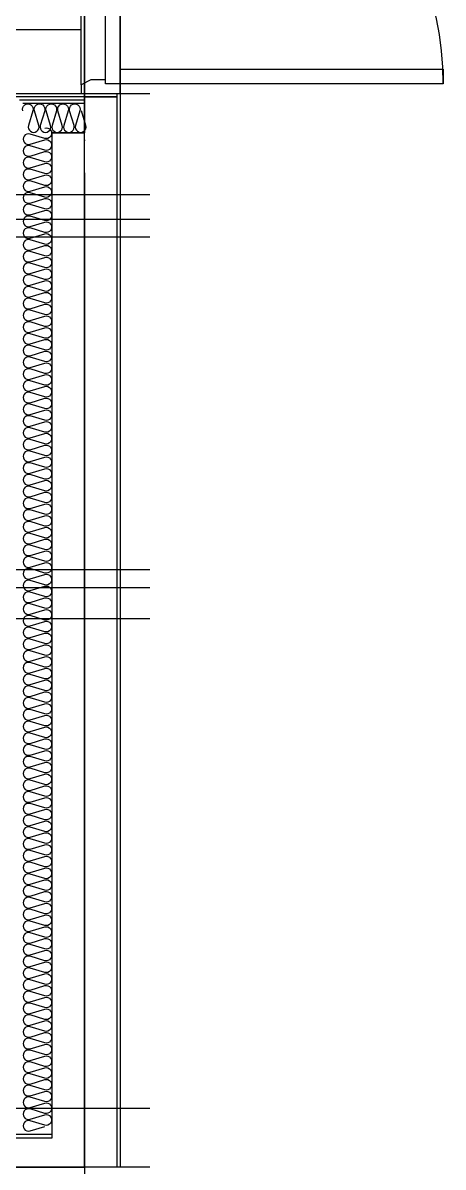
# Model space of a CAD drawing. Header units: millimetres. Extents: x 0 to 1390178, y 0 to 110113.
# Drawn here: x 699073 to 700361, y 23571 to 27077 of the extents above; entities that cross this region are included whole.
import ezdxf
from ezdxf.xclip import XClip

# ---------------------------------------------------------------- set-up
doc = ezdxf.new("R2010")
doc.units = ezdxf.units.MM
doc.header["$LTSCALE"] = 100
doc.header["$XCLIPFRAME"] = 0
doc.linetypes.add('X - 단위세대 확장형$0$CEN', pattern=[62, 60, -1, 0, -1])
doc.linetypes.add('X - 평면도$0$CEN', pattern=[62, 60, -1, 0, -1])
doc.layers.get('DEFPOINTS').update_dxf_attribs({"color": 145})
for name, color, linetype in [('SYM', 7, 'Continuous'), ('X - 단위세대 확장형$0$A-CEN', 1, 'X - 단위세대 확장형$0$CEN'), ('X - 단위세대 확장형$0$A-CON', 2, 'Continuous'), ('X - 단위세대 확장형$0$A-GIP', 6, 'Continuous'), ('X - 단위세대 확장형$0$A-INS', 9, 'Continuous'), ('X - 단위세대 확장형$0$A-TILE', 253, 'Continuous'), ('X - 단위세대 확장형$0$AA-WAXM-CONC', 2, 'Continuous'), ('X - 단위세대 확장형$0$AA-XXXX-CNTL', 1, 'X - 단위세대 확장형$0$CEN'), ('X - 평면도$0$AA-XXXX-CNTL', 1, 'X - 평면도$0$CEN')]:
    doc.layers.add(name, color=color, linetype=linetype)
doc.layers.add('X - 단위세대 확장형$0$A-door', color=4, linetype='Continuous', lineweight=25)
doc.layers.add('X - 단위세대 확장형$0$A-MC', color=171, linetype='Continuous', plot=False)

# ---------------------------------------------------------------- blocks, each defined once
blk = doc.blocks.new('X - 단위세대 확장형$0$insul1')
blk.add_lwpolyline([(0, 0.25, 1.344031), (0.35, 0.25), (0.2, 0.75, -1.344031), (0.55, 0.75), (0.4, 0.25)], format="xyb")
blk = doc.blocks.new('X - 단위세대 확장형$0$A$Cca1b3c21')
at = {"layer": 'X - 단위세대 확장형$0$A-CEN'}
for p, q in [((-2905, -7667.5), (-2905, -8662.5)), ((-1775, -8662.5), (-1775, -7667.5))]:
    blk.add_line(p, q, dxfattribs=at)
at = {"layer": 'X - 단위세대 확장형$0$A-GIP'}
for p, q in [((-3280, -8462.5), (-3280, -8252.5)), ((-3270, -8462.5), (-3270, -8262.5))]:
    blk.add_line(p, q, dxfattribs=at)
at = {"layer": 'X - 단위세대 확장형$0$A-INS'}
blk.add_line((-3260, -8462.5), (-3260, -8272.5), dxfattribs=at)
at = {"layer": 'X - 단위세대 확장형$0$A-MC'}
for p, q in [((-1680, -8662.5), (-1680, -5642.5)), ((-180, -8662.5), (-180, -5632.5)), ((-2980, -8662.5), (-2980, -6790.1)), ((-2850, -8662.5), (-2850, -7667.5)), ((-1830, -8662.5), (-1830, -7667.5)), ((-3290, -8242.5), (-3290, -8662.5)), ((0, -8572.5), (-7340, -8572.5))]:
    blk.add_line(p, q, dxfattribs=at)
at = {"layer": 'X - 단위세대 확장형$0$A-TILE'}
blk.add_line((-3485, -8451.5), (-3485, -7062.5), dxfattribs=at)
at = {"layer": 'X - 단위세대 확장형$0$AA-WAXM-CONC'}
for p, q in [((-100, -8362.5), (-100, -5842.5)), ((-100, -8362.5), (-3170, -8362.5)), ((-3170, -8362.5), (-3170, -8462.5)), ((-3170, -8462.5), (-3280, -8462.5)), ((-3280, -8462.5), (-3280, -8562.5)), ((0, -8562.5), (-3280, -8562.5))]:
    blk.add_line(p, q, dxfattribs=at)
at = {"layer": 'X - 단위세대 확장형$0$AA-XXXX-CNTL'}
for p, q in [((0, -8662.5), (0, 0)), ((0, -8462.5), (-7340, -8462.5))]:
    blk.add_line(p, q, dxfattribs=at)
at = {"layer": 'X - 단위세대 확장형$0$A-INS', "xscale": 90.00000000000004, "yscale": 90.00000000000004, "zscale": 90.00000000000004, "rotation": 270, "row_count": 1, "column_count": 5, "row_spacing": -1.577721810442024e-30, "column_spacing": 36.00000000000002}
blk.add_blockref('X - 단위세대 확장형$0$insul1', (-3260, -8272.5), dxfattribs=at)
at = {"layer": 'X - 단위세대 확장형$0$A-INS', "xscale": 90.00000000000009, "yscale": 90.00000000000009, "zscale": 90.00000000000009, "row_count": 1, "column_count": 85, "row_spacing": 1.577721810442024e-30, "column_spacing": 36.00000000000004}
blk.add_blockref('X - 단위세대 확장형$0$insul1', (-3184.2, -8362.5), dxfattribs=at)
blk = doc.blocks.new('X - 단위세대 확장형$0$D2-1050')
at = {"layer": 'DEFPOINTS'}
for p, q in [((-150, 109), (-150, 209)), ((1140, 109), (1140, 209)), ((-40, 109), (-150, 109)), ((-40, 9), (-40, 109)), ((-40, 109), (-30, 109)), ((1030, 109), (1020, 109)), ((1030, 9), (1030, 109)), ((1030, 109), (1140, 109)), ((-40, 9), (-30, 9)), ((1030, 9), (1020, 9))]:
    blk.add_line(p, q, dxfattribs=at)
at = {"layer": 'X - 단위세대 확장형$0$A-door', "color": 8}
for p, q in [((-3, 120), (993, 120)), ((12, 45), (978, 45)), ((0, 0), (990, 0))]:
    blk.add_line(p, q, dxfattribs=at)
at = {"layer": 'X - 단위세대 확장형$0$A-door'}
for points in [[(-30, 0), (0, 0), (0, 45), (12, 45), (12, 90), (-3, 120), (-30, 120)], [(1020, 0), (990, 0), (990, 45), (978, 45), (978, 90), (993, 120), (1020, 120)], [(45, 0), (45, -990), (0, -990), (0, 0)]]:
    blk.add_lwpolyline(points, close=True, dxfattribs=at)
at = {"layer": 'X - 단위세대 확장형$0$A-door', "color": 1}
blk.add_arc((0, 0), 990, 270, 0, dxfattribs=at)
blk = doc.blocks.new('X - 단위세대 확장형$0$20220222-결로')
at = {"layer": 'X - 단위세대 확장형$0$A-CON', "color": 8}
blk.add_line((-24070, 220), (-24520, 220), dxfattribs=at)
at = {"layer": 'X - 단위세대 확장형$0$A-CON'}
for p, q in [((-24070, 210), (-24070, 220)), ((-24520, 210), (-24070, 210))]:
    blk.add_line(p, q, dxfattribs=at)
blk = doc.blocks.new('X - 단위세대 확장형', base_point=(-475.4, -286.7))
at = {"layer": 'X - 단위세대 확장형$0$A-door', "rotation": 90}
blk.add_blockref('X - 단위세대 확장형$0$D2-1050', (46621, 42783.1), dxfattribs=at)
at = {"xscale": -1.000000000000001, "rotation": 90}
blk.add_blockref('X - 단위세대 확장형$0$A$Cca1b3c21', (38049.5, 39463.1), dxfattribs=at)
blk.add_blockref('X - 단위세대 확장형$0$20220222-결로', (70482, 39343.1))
blk = doc.blocks.new('X - 평면도', base_point=(-475.4, -286.7))
at = {"layer": 'X - 평면도$0$AA-XXXX-CNTL'}
for p, q in [((1054512, 54910.3), (1054512, 22495.2)), ((1035286.2, 39463.1), (1054512, 39463.1))]:
    blk.add_line(p, q, dxfattribs=at)

msp = doc.modelspace()

# ---------------------------------------------------------------- block references
at = {"layer": 'SYM'}
ref = msp.add_blockref('X - 단위세대 확장형', (652274.7, -16179.1), dxfattribs=at)
XClip(ref).set_block_clipping_path([(27286.2339647645, 22495.2025850526), (88213.6007378809, 68689.6277392105)])

# ---------------------------------------------------------------- next in the draw order: block references
ref = msp.add_blockref('X - 평면도', (-355725.3, -16179.1))
XClip(ref).set_block_clipping_path([(1027249.9161542748, 15892.4151621381), (1111249.9161542747, 75292.4151621381)])

doc.saveas('drawing.dxf')
